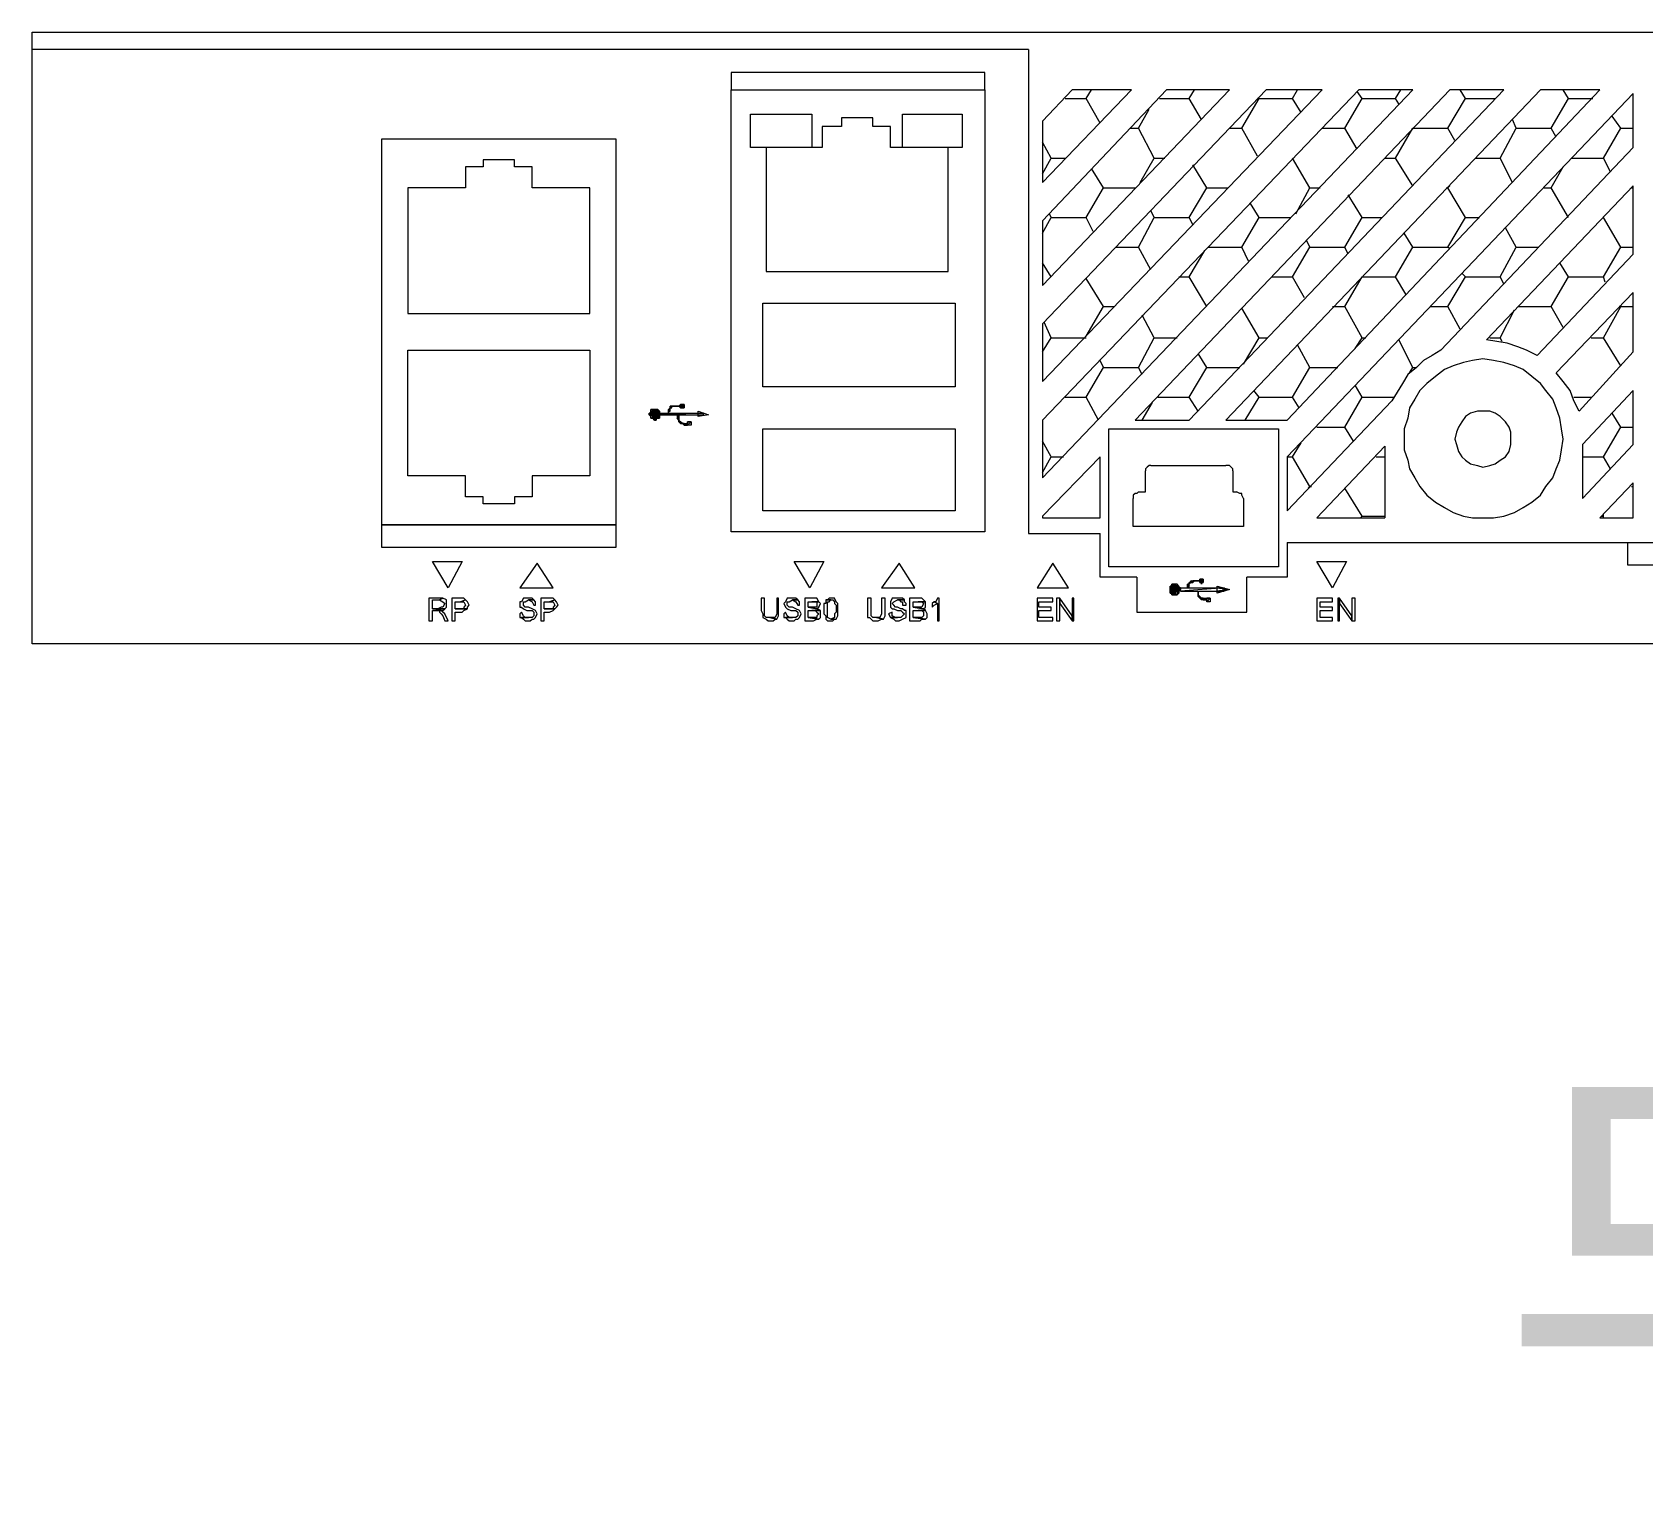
# Model space of a CAD drawing. Header units: millimetres. Extents: x 210250 to 420500, y 0 to 148500.
# Drawn here: x 256762 to 260176, y 83038 to 86140 of the extents above; entities that cross this region are included whole.
import ezdxf
from ezdxf.enums import TextEntityAlignment as Align

# ---------------------------------------------------------------- set-up
doc = ezdxf.new("R2010")
doc.units = ezdxf.units.MM
doc.header["$LTSCALE"] = 250
doc.header["$MEASUREMENT"] = 0
doc.layers.get('0').update_dxf_attribs({"lineweight": 25})
doc.layers.add('N-Equipment', color=7, linetype='Continuous')
doc.styles.add('sukwoo', font='malgun.ttf')

msp = doc.modelspace()

# ---------------------------------------------------------------- linework, layer by layer
at = {"lineweight": 9}
for points in [[(256762, 86139.8), (269966.8, 86139.8), (269966.8, 84843), (256762, 84843), (256762, 86139.8)], [(258244, 86017.5), (258781.2, 86017.5), (258781.2, 86054.6), (258244, 86054.6), (258244, 86017.5)], [(258244, 86017.5), (258781.2, 86017.5), (258781.2, 85080.2), (258244, 85080.2), (258244, 86017.5)], [(258284.8, 85965.7), (258414.4, 85965.7), (258414.4, 85895.3), (258284.8, 85895.3), (258284.8, 85965.7)], [(258607.1, 85965.7), (258733.1, 85965.7), (258733.1, 85895.3), (258607.1, 85895.3), (258607.1, 85965.7)], [(257503, 85913.8), (257999.5, 85913.8), (257999.5, 85095), (257503, 85095), (257503, 85913.8)], [(258310.7, 85565.5), (258718.3, 85565.5), (258718.3, 85387.7), (258310.7, 85387.7), (258310.7, 85565.5)], [(259837.2, 85109.8), (259859.4, 85109.8), (259881.6, 85113.5), (259903.9, 85120.9), (259922.4, 85132), (259940.9, 85143.2), (259959.4, 85158), (259970.6, 85176.5), (259985.4, 85195), (259992.8, 85213.5), (260000.2, 85232.1), (260003.9, 85254.3), (260007.6, 85276.5), (260003.9, 85298.8), (260000.2, 85321), (259992.8, 85343.2), (259985.4, 85361.7), (259970.6, 85380.3), (259959.4, 85395.1), (259940.9, 85409.9), (259922.4, 85424.7), (259903.9, 85432.1), (259881.6, 85439.6), (259859.4, 85443.3), (259837.2, 85447), (259814.9, 85443.3), (259796.4, 85439.6), (259774.2, 85432.1), (259755.7, 85424.7), (259737.1, 85409.9), (259718.6, 85395.1), (259703.8, 85380.3), (259692.7, 85361.7), (259681.6, 85343.2), (259677.9, 85321), (259670.4, 85298.8), (259670.4, 85276.5), (259670.4, 85254.3), (259677.9, 85232.1), (259681.6, 85213.5), (259692.7, 85195), (259703.8, 85176.5), (259718.6, 85158), (259737.1, 85143.2), (259755.7, 85132), (259774.2, 85120.9), (259796.4, 85113.5), (259814.9, 85109.8), (259837.2, 85109.8)], [(258081, 85317.3), (258084.7, 85317.3), (258084.7, 85321), (258088.4, 85321), (258092.1, 85321), (258092.1, 85324.7), (258092.1, 85328.4), (258092.1, 85332.1), (258092.1, 85335.8), (258088.4, 85339.5), (258084.7, 85339.5), (258081, 85339.5), (258077.3, 85339.5), (258073.6, 85339.5), (258073.6, 85335.8), (258073.6, 85332.1), (258069.9, 85332.1), (258069.9, 85328.4), (258073.6, 85324.7), (258073.6, 85321), (258077.3, 85321), (258081, 85317.3)], [(258069.9, 85332.1), (258069.9, 85328.4), (258069.9, 85328.4)], [(258073.6, 85332.1), (258069.9, 85332.1), (258069.9, 85328.4)], [(258073.6, 85332.1), (258073.6, 85324.7), (258069.9, 85328.4)], [(258077.3, 85339.5), (258073.6, 85339.5), (258073.6, 85321)], [(258077.3, 85339.5), (258077.3, 85321), (258073.6, 85321)], [(258073.6, 85339.5), (258073.6, 85335.8), (258073.6, 85321)], [(258073.6, 85339.5), (258073.6, 85321), (258073.6, 85321)], [(258073.6, 85335.8), (258073.6, 85335.8), (258073.6, 85324.7)], [(258073.6, 85335.8), (258073.6, 85321), (258073.6, 85324.7)], [(258073.6, 85335.8), (258073.6, 85332.1), (258073.6, 85324.7)], [(258073.6, 85335.8), (258073.6, 85324.7), (258073.6, 85324.7)], [(258081, 85339.5), (258077.3, 85339.5), (258077.3, 85321)], [(258081, 85339.5), (258081, 85317.3), (258077.3, 85321)], [(258077.3, 85339.5), (258077.3, 85339.5), (258077.3, 85321)], [(258077.3, 85339.5), (258077.3, 85321), (258077.3, 85321)], [(258084.7, 85339.5), (258081, 85339.5), (258081, 85317.3)], [(258084.7, 85339.5), (258084.7, 85317.3), (258081, 85317.3)], [(258081, 85339.5), (258081, 85339.5), (258081, 85317.3)], [(258081, 85339.5), (258081, 85317.3), (258081, 85317.3)], [(258088.4, 85339.5), (258084.7, 85339.5), (258084.7, 85321)], [(258088.4, 85339.5), (258088.4, 85321), (258084.7, 85321)], [(258084.7, 85339.5), (258084.7, 85339.5), (258084.7, 85317.3)], [(258084.7, 85339.5), (258084.7, 85321), (258084.7, 85317.3)], [(258092.1, 85335.8), (258088.4, 85339.5), (258088.4, 85321)], [(258088.4, 85339.5), (258088.4, 85339.5), (258088.4, 85321)], [(258088.4, 85339.5), (258088.4, 85321), (258088.4, 85321)], [(258092.1, 85335.8), (258092.1, 85321), (258088.4, 85321)], [(258092.1, 85332.1), (258092.1, 85335.8), (258092.1, 85324.7)], [(258092.1, 85335.8), (258092.1, 85335.8), (258092.1, 85321)], [(258092.1, 85335.8), (258092.1, 85324.7), (258092.1, 85321)], [(258092.1, 85328.4), (258092.1, 85332.1), (258092.1, 85328.4)], [(258092.1, 85332.1), (258092.1, 85332.1), (258092.1, 85324.7)], [(258092.1, 85332.1), (258092.1, 85328.4), (258092.1, 85324.7)], [(258092.1, 85332.1), (258092.1, 85324.7), (258092.1, 85324.7)], [(258184.7, 85328.4), (258184.7, 85332.1), (258092.1, 85328.4)], [(258184.7, 85332.1), (258092.1, 85328.4), (258092.1, 85332.1)], [(258114.3, 85343.2), (258114.3, 85343.2), (258110.6, 85339.5)], [(258114.3, 85343.2), (258110.6, 85339.5), (258114.3, 85339.5)], [(258110.6, 85339.5), (258114.3, 85339.5), (258110.6, 85339.5)], [(258114.3, 85339.5), (258110.6, 85339.5), (258114.3, 85339.5)], [(258110.6, 85339.5), (258114.3, 85339.5), (258110.6, 85335.8)], [(258114.3, 85339.5), (258110.6, 85335.8), (258114.3, 85335.8)], [(258110.6, 85335.8), (258110.6, 85335.8), (258110.6, 85332.1)], [(258110.6, 85335.8), (258110.6, 85332.1), (258110.6, 85332.1)], [(258110.6, 85335.8), (258114.3, 85335.8), (258110.6, 85335.8)], [(258114.3, 85335.8), (258110.6, 85335.8), (258110.6, 85335.8)], [(258118, 85346.9), (258118, 85346.9), (258114.3, 85346.9)], [(258118, 85346.9), (258114.3, 85346.9), (258118, 85343.2)], [(258114.3, 85346.9), (258118, 85343.2), (258114.3, 85343.2)], [(258118, 85343.2), (258114.3, 85343.2), (258114.3, 85343.2)], [(258121.7, 85346.9), (258121.7, 85346.9), (258118, 85346.9)], [(258121.7, 85346.9), (258118, 85346.9), (258121.7, 85346.9)], [(258118, 85346.9), (258121.7, 85346.9), (258118, 85346.9)], [(258121.7, 85346.9), (258118, 85346.9), (258118, 85346.9)], [(258125.4, 85346.9), (258125.4, 85346.9), (258121.7, 85346.9)], [(258125.4, 85346.9), (258121.7, 85346.9), (258121.7, 85346.9)], [(258132.9, 85346.9), (258132.9, 85346.9), (258125.4, 85346.9)], [(258132.9, 85346.9), (258125.4, 85346.9), (258125.4, 85346.9)], [(258129.1, 85321), (258132.9, 85321), (258129.1, 85328.4)], [(258132.9, 85321), (258129.1, 85328.4), (258132.9, 85328.4)], [(258136.6, 85350.6), (258132.9, 85346.9), (258132.9, 85346.9)], [(258136.6, 85350.6), (258136.6, 85343.2), (258132.9, 85346.9)], [(258140.3, 85343.2), (258144, 85343.2), (258144, 85346.9), (258144, 85350.6), (258140.3, 85350.6), (258136.6, 85350.6), (258132.9, 85346.9), (258136.6, 85343.2), (258140.3, 85343.2)], [(258140.3, 85350.6), (258136.6, 85350.6), (258136.6, 85343.2)], [(258140.3, 85350.6), (258140.3, 85343.2), (258136.6, 85343.2)], [(258136.6, 85350.6), (258136.6, 85350.6), (258136.6, 85343.2)], [(258136.6, 85350.6), (258136.6, 85343.2), (258136.6, 85343.2)], [(258136.6, 85350.6), (258136.6, 85350.6), (258136.6, 85343.2)], [(258136.6, 85350.6), (258136.6, 85343.2), (258136.6, 85343.2)], [(258136.6, 85350.6), (258136.6, 85350.6), (258136.6, 85343.2)], [(258136.6, 85350.6), (258136.6, 85343.2), (258136.6, 85343.2)], [(258144, 85350.6), (258140.3, 85350.6), (258140.3, 85343.2)], [(258144, 85350.6), (258144, 85343.2), (258140.3, 85343.2)], [(258140.3, 85350.6), (258140.3, 85350.6), (258140.3, 85343.2)], [(258140.3, 85350.6), (258140.3, 85343.2), (258140.3, 85343.2)], [(258140.3, 85350.6), (258140.3, 85350.6), (258140.3, 85343.2)], [(258140.3, 85350.6), (258140.3, 85343.2), (258140.3, 85343.2)], [(258144, 85346.9), (258144, 85350.6), (258144, 85343.2)], [(258144, 85350.6), (258144, 85350.6), (258144, 85343.2)], [(258144, 85350.6), (258144, 85343.2), (258144, 85343.2)], [(258144, 85346.9), (258144, 85346.9), (258144, 85343.2)], [(258173.6, 85335.8), (258195.8, 85328.4), (258173.6, 85324.7)], [(258195.8, 85328.4), (258173.6, 85324.7), (258173.6, 85335.8)], [(259837.2, 85217.3), (259852, 85221), (259863.1, 85224.7), (259874.2, 85232.1), (259885.3, 85239.5), (259892.8, 85250.6), (259896.5, 85265.4), (259896.5, 85276.5), (259896.5, 85291.4), (259892.8, 85302.5), (259885.3, 85313.6), (259874.2, 85324.7), (259863.1, 85332.1), (259852, 85335.8), (259837.2, 85335.8), (259826.1, 85335.8), (259811.2, 85332.1), (259800.1, 85324.7), (259792.7, 85313.6), (259785.3, 85302.5), (259781.6, 85291.4), (259777.9, 85276.5), (259781.6, 85265.4), (259785.3, 85250.6), (259792.7, 85239.5), (259800.1, 85232.1), (259811.2, 85224.7), (259826.1, 85221), (259837.2, 85217.3)], [(258129.1, 85321), (258132.9, 85321), (258132.9, 85317.3)], [(258132.9, 85321), (258132.9, 85317.3), (258132.9, 85321)], [(258132.9, 85317.3), (258132.9, 85321), (258132.9, 85317.3)], [(258132.9, 85321), (258132.9, 85317.3), (258132.9, 85317.3)], [(258132.9, 85317.3), (258132.9, 85317.3), (258132.9, 85313.6)], [(258132.9, 85317.3), (258132.9, 85313.6), (258132.9, 85317.3)], [(258132.9, 85313.6), (258132.9, 85317.3), (258132.9, 85313.6)], [(258132.9, 85317.3), (258132.9, 85313.6), (258136.6, 85313.6)], [(258132.9, 85313.6), (258136.6, 85313.6), (258136.6, 85309.9)], [(258136.6, 85313.6), (258136.6, 85309.9), (258136.6, 85313.6)], [(258136.6, 85309.9), (258136.6, 85313.6), (258136.6, 85309.9)], [(258136.6, 85313.6), (258136.6, 85309.9), (258136.6, 85313.6)], [(258136.6, 85309.9), (258136.6, 85313.6), (258136.6, 85309.9)], [(258136.6, 85313.6), (258136.6, 85309.9), (258140.3, 85309.9)], [(258136.6, 85309.9), (258140.3, 85309.9), (258140.3, 85309.9)], [(258140.3, 85309.9), (258140.3, 85309.9), (258144, 85306.2)], [(258140.3, 85309.9), (258144, 85306.2), (258144, 85309.9)], [(258151.4, 85306.2), (258151.4, 85309.9), (258144, 85306.2)], [(258151.4, 85309.9), (258144, 85306.2), (258144, 85309.9)], [(258144, 85306.2), (258144, 85309.9), (258144, 85306.2)], [(258144, 85309.9), (258144, 85306.2), (258144, 85309.9)], [(258158.8, 85313.6), (258151.4, 85313.6), (258151.4, 85306.2)], [(258158.8, 85313.6), (258158.8, 85306.2), (258151.4, 85306.2)], [(258151.4, 85313.6), (258158.8, 85313.6), (258158.8, 85306.2), (258151.4, 85306.2), (258151.4, 85313.6)], [(258310.7, 85298.8), (258718.3, 85298.8), (258718.3, 85124.6), (258310.7, 85124.6), (258310.7, 85298.8)], [(259044.3, 85298.8), (259403.7, 85298.8), (259403.7, 85006.1), (259044.3, 85006.1), (259044.3, 85298.8)], [(257503, 85095), (257999.5, 85095), (257999.5, 85046.8), (257503, 85046.8), (257503, 85095)], [(260144.7, 85057.9), (262000.9, 85057.9), (262000.9, 85009.8), (260144.7, 85009.8), (260144.7, 85057.9)], [(259240.7, 84980.1), (259237, 84980.1), (259237, 84972.7)], [(259240.7, 84980.1), (259240.7, 84972.7), (259237, 84972.7)], [(259237, 84980.1), (259237, 84980.1), (259237, 84972.7)], [(259237, 84980.1), (259237, 84972.7), (259237, 84972.7)], [(259237, 84980.1), (259237, 84976.4), (259237, 84972.7)], [(259237, 84980.1), (259237, 84972.7), (259237, 84972.7)], [(259240.7, 84969), (259240.7, 84972.7), (259244.4, 84972.7), (259244.4, 84976.4), (259244.4, 84980.1), (259240.7, 84980.1), (259237, 84980.1), (259237, 84976.4), (259237, 84972.7), (259240.7, 84972.7), (259240.7, 84969)], [(259244.4, 84980.1), (259240.7, 84980.1), (259240.7, 84972.7)], [(259244.4, 84980.1), (259244.4, 84972.7), (259240.7, 84972.7)], [(259240.7, 84980.1), (259240.7, 84980.1), (259240.7, 84969)], [(259240.7, 84980.1), (259240.7, 84972.7), (259240.7, 84969)], [(259240.7, 84980.1), (259240.7, 84980.1), (259240.7, 84972.7)], [(259240.7, 84980.1), (259240.7, 84969), (259240.7, 84972.7)], [(259244.4, 84976.4), (259244.4, 84980.1), (259244.4, 84972.7)], [(259244.4, 84980.1), (259244.4, 84980.1), (259244.4, 84972.7)], [(259244.4, 84980.1), (259244.4, 84972.7), (259244.4, 84972.7)], [(259185.1, 84946.8), (259188.8, 84946.8), (259192.5, 84950.5), (259192.5, 84954.2), (259196.2, 84957.9), (259196.2, 84961.6), (259192.5, 84961.6), (259192.5, 84965.3), (259188.8, 84969), (259185.1, 84969), (259181.4, 84969), (259177.7, 84969), (259177.7, 84965.3), (259174, 84965.3), (259174, 84961.6), (259174, 84957.9), (259174, 84954.2), (259174, 84950.5), (259177.7, 84950.5), (259177.7, 84946.8), (259181.4, 84946.8), (259185.1, 84946.8)], [(259177.7, 84965.3), (259174, 84965.3), (259174, 84950.5)], [(259177.7, 84965.3), (259177.7, 84950.5), (259174, 84950.5)], [(259174, 84965.3), (259174, 84965.3), (259174, 84954.2)], [(259174, 84965.3), (259174, 84950.5), (259174, 84954.2)], [(259174, 84965.3), (259174, 84961.6), (259174, 84954.2)], [(259174, 84965.3), (259174, 84954.2), (259174, 84954.2)], [(259174, 84961.6), (259174, 84957.9), (259174, 84957.9)], [(259174, 84961.6), (259174, 84961.6), (259174, 84957.9)], [(259174, 84961.6), (259174, 84954.2), (259174, 84957.9)], [(259181.4, 84969), (259177.7, 84969), (259177.7, 84946.8)], [(259181.4, 84969), (259181.4, 84946.8), (259177.7, 84946.8)], [(259177.7, 84969), (259177.7, 84965.3), (259177.7, 84950.5)], [(259177.7, 84969), (259177.7, 84946.8), (259177.7, 84950.5)], [(259185.1, 84969), (259181.4, 84969), (259181.4, 84946.8)], [(259185.1, 84969), (259185.1, 84946.8), (259181.4, 84946.8)], [(259181.4, 84969), (259181.4, 84969), (259181.4, 84946.8)], [(259181.4, 84969), (259181.4, 84946.8), (259181.4, 84946.8)], [(259188.8, 84969), (259185.1, 84969), (259185.1, 84946.8)], [(259188.8, 84969), (259188.8, 84946.8), (259185.1, 84946.8)], [(259185.1, 84969), (259185.1, 84969), (259185.1, 84946.8)], [(259185.1, 84969), (259185.1, 84946.8), (259185.1, 84946.8)], [(259192.5, 84965.3), (259188.8, 84969), (259188.8, 84946.8)], [(259188.8, 84969), (259188.8, 84969), (259188.8, 84946.8)], [(259188.8, 84969), (259188.8, 84946.8), (259188.8, 84946.8)], [(259192.5, 84965.3), (259192.5, 84950.5), (259188.8, 84946.8)], [(259192.5, 84961.6), (259192.5, 84965.3), (259192.5, 84954.2)], [(259192.5, 84965.3), (259192.5, 84965.3), (259192.5, 84950.5)], [(259192.5, 84965.3), (259192.5, 84954.2), (259192.5, 84950.5)], [(259192.5, 84965.3), (259192.5, 84965.3), (259192.5, 84950.5)], [(259192.5, 84965.3), (259192.5, 84950.5), (259192.5, 84950.5)], [(259196.2, 84961.6), (259192.5, 84961.6), (259192.5, 84954.2)], [(259196.2, 84961.6), (259196.2, 84957.9), (259192.5, 84954.2)], [(259192.5, 84961.6), (259192.5, 84954.2), (259192.5, 84954.2)], [(259196.2, 84957.9), (259196.2, 84961.6), (259196.2, 84957.9)], [(259288.8, 84954.2), (259288.8, 84961.6), (259196.2, 84954.2)], [(259288.8, 84961.6), (259196.2, 84954.2), (259196.2, 84961.6)], [(259214.7, 84969), (259214.7, 84969), (259211, 84969)], [(259214.7, 84969), (259211, 84969), (259214.7, 84965.3)], [(259211, 84969), (259214.7, 84965.3), (259211, 84965.3)], [(259214.7, 84965.3), (259211, 84965.3), (259214.7, 84965.3)], [(259211, 84965.3), (259214.7, 84965.3), (259211, 84961.6)], [(259214.7, 84965.3), (259211, 84961.6), (259214.7, 84961.6)], [(259214.7, 84961.6), (259211, 84961.6), (259214.7, 84961.6)], [(259211, 84961.6), (259214.7, 84961.6), (259211, 84961.6)], [(259218.4, 84972.7), (259218.4, 84972.7), (259214.7, 84972.7)], [(259218.4, 84972.7), (259214.7, 84972.7), (259218.4, 84972.7)], [(259214.7, 84972.7), (259218.4, 84972.7), (259214.7, 84972.7)], [(259218.4, 84972.7), (259214.7, 84972.7), (259214.7, 84969)], [(259214.7, 84972.7), (259214.7, 84969), (259214.7, 84969)], [(259222.1, 84976.4), (259222.1, 84972.7), (259218.4, 84976.4)], [(259222.1, 84972.7), (259218.4, 84976.4), (259218.4, 84972.7)], [(259218.4, 84976.4), (259218.4, 84972.7), (259218.4, 84972.7)], [(259225.8, 84976.4), (259225.8, 84976.4), (259222.1, 84976.4)], [(259225.8, 84976.4), (259222.1, 84976.4), (259222.1, 84972.7)], [(259222.1, 84976.4), (259222.1, 84972.7), (259222.1, 84976.4)], [(259222.1, 84972.7), (259222.1, 84976.4), (259222.1, 84972.7)], [(259237, 84976.4), (259237, 84976.4), (259225.8, 84976.4)], [(259237, 84976.4), (259225.8, 84976.4), (259225.8, 84976.4)], [(259233.3, 84950.5), (259233.3, 84950.5), (259233.3, 84954.2)], [(259233.3, 84950.5), (259233.3, 84954.2), (259233.3, 84954.2)], [(259233.3, 84950.5), (259233.3, 84950.5), (259233.3, 84946.8)], [(259233.3, 84950.5), (259233.3, 84946.8), (259233.3, 84946.8)], [(259233.3, 84946.8), (259233.3, 84946.8), (259233.3, 84943.1)], [(259233.3, 84946.8), (259233.3, 84943.1), (259237, 84943.1)], [(259237, 84976.4), (259237, 84972.7), (259237, 84976.4)], [(259237, 84976.4), (259237, 84976.4), (259237, 84972.7)], [(259237, 84976.4), (259237, 84972.7), (259237, 84972.7)], [(259244.4, 84976.4), (259244.4, 84976.4), (259244.4, 84972.7)], [(259244.4, 84976.4), (259244.4, 84976.4), (259244.4, 84972.7)], [(259244.4, 84976.4), (259244.4, 84972.7), (259244.4, 84972.7)], [(259244.4, 84976.4), (259244.4, 84972.7), (259244.4, 84972.7)], [(259274, 84965.3), (259299.9, 84957.9), (259274, 84950.5)], [(259299.9, 84957.9), (259274, 84954.2), (259274, 84961.6)], [(257625.3, 84939.4), (257603, 84939.4), (257603, 84891.2), (257610.4, 84891.2), (257610.4, 84913.4), (257617.8, 84913.4), (257629, 84913.4), (257632.7, 84913.4), (257636.4, 84917.1), (257610.4, 84917.1), (257610.4, 84935.7), (257625.3, 84935.7), (257632.7, 84939.4), (257632.7, 84939.4)], [(257632.7, 84939.4), (257625.3, 84935.7), (257625.3, 84935.7), (257632.7, 84932), (257636.4, 84928.3), (257632.7, 84920.8), (257629, 84920.8), (257629, 84920.8), (257621.6, 84917.1), (257610.4, 84917.1), (257636.4, 84917.1), (257640.1, 84920.8), (257640.1, 84928.3), (257640.1, 84928.3), (257640.1, 84932), (257640.1, 84935.7)], [(257629, 84913.4), (257617.8, 84913.4), (257621.6, 84913.4), (257625.3, 84913.4), (257625.3, 84909.7), (257629, 84906), (257632.7, 84902.3), (257636.4, 84891.2), (257643.8, 84891.2), (257636.4, 84906), (257636.4, 84906), (257632.7, 84909.7)], [(257669.7, 84939.4), (257651.2, 84939.4), (257651.2, 84891.2), (257658.6, 84891.2), (257658.6, 84909.7), (257669.7, 84909.7), (257673.4, 84909.7), (257677.1, 84913.4), (257684.5, 84917.1), (257658.6, 84917.1), (257658.6, 84932), (257669.7, 84932), (257680.8, 84935.7), (257677.1, 84939.4), (257673.4, 84939.4)], [(257680.8, 84935.7), (257669.7, 84932), (257673.4, 84932), (257677.1, 84932), (257680.8, 84924.6), (257680.8, 84924.6), (257677.1, 84920.8), (257677.1, 84917.1), (257669.7, 84917.1), (257658.6, 84917.1), (257684.5, 84917.1), (257684.5, 84920.8), (257688.2, 84924.6), (257688.2, 84924.6), (257684.5, 84932)], [(257810.5, 84939.4), (257810.5, 84939.4), (257803.1, 84939.4), (257803.1, 84939.4), (257799.4, 84932), (257795.7, 84932), (257795.7, 84928.3), (257795.7, 84920.8), (257799.4, 84920.8), (257803.1, 84917.1), (257803.1, 84917.1), (257810.5, 84913.4), (257814.2, 84913.4), (257821.6, 84913.4), (257825.3, 84909.7), (257825.3, 84906), (257825.3, 84902.3), (257821.6, 84898.6), (257814.2, 84898.6), (257799.4, 84898.6), (257803.1, 84894.9), (257806.8, 84891.2), (257814.2, 84891.2), (257817.9, 84891.2), (257821.6, 84894.9), (257825.3, 84894.9), (257829, 84898.6), (257829, 84898.6), (257832.7, 84906), (257832.7, 84906), (257829, 84913.4), (257829, 84913.4), (257821.6, 84917.1), (257821.6, 84917.1), (257814.2, 84920.8), (257806.8, 84920.8), (257803.1, 84924.6), (257803.1, 84928.3), (257803.1, 84932), (257806.8, 84932), (257814.2, 84935.7), (257825.3, 84935.7), (257821.6, 84939.4), (257817.9, 84939.4)], [(257825.3, 84935.7), (257814.2, 84935.7), (257814.2, 84935.7), (257821.6, 84932), (257821.6, 84932), (257825.3, 84924.6), (257829, 84924.6), (257829, 84928.3), (257829, 84932)], [(257858.7, 84939.4), (257840.2, 84939.4), (257840.2, 84891.2), (257847.6, 84891.2), (257847.6, 84909.7), (257858.7, 84909.7), (257858.7, 84909.7), (257866.1, 84913.4), (257869.8, 84917.1), (257847.6, 84917.1), (257847.6, 84932), (257858.7, 84932), (257869.8, 84935.7), (257866.1, 84939.4), (257862.4, 84939.4)], [(257869.8, 84935.7), (257858.7, 84932), (257862.4, 84932), (257866.1, 84932), (257869.8, 84924.6), (257869.8, 84924.6), (257866.1, 84920.8), (257866.1, 84917.1), (257858.7, 84917.1), (257847.6, 84917.1), (257869.8, 84917.1), (257873.5, 84920.8), (257877.2, 84924.6), (257877.2, 84924.6), (257873.5, 84932)], [(258314.4, 84939.4), (258307, 84939.4), (258307, 84913.4), (258310.7, 84906), (258310.7, 84898.6), (258310.7, 84898.6), (258318.1, 84894.9), (258321.8, 84891.2), (258325.5, 84891.2), (258332.9, 84891.2), (258336.6, 84894.9), (258340.3, 84894.9), (258325.5, 84898.6), (258325.5, 84898.6), (258318.1, 84898.6), (258314.4, 84902.3), (258314.4, 84906), (258314.4, 84913.4)], [(258344, 84939.4), (258340.3, 84939.4), (258340.3, 84913.4), (258340.3, 84906), (258336.6, 84898.6), (258332.9, 84898.6), (258325.5, 84898.6), (258340.3, 84894.9), (258344, 84902.3), (258344, 84906), (258344, 84913.4)], [(258373.7, 84939.4), (258370, 84939.4), (258362.6, 84939.4), (258362.6, 84939.4), (258358.9, 84932), (258358.9, 84932), (258355.2, 84928.3), (258358.9, 84920.8), (258358.9, 84920.8), (258362.6, 84917.1), (258362.6, 84917.1), (258370, 84913.4), (258373.7, 84913.4), (258381.1, 84913.4), (258384.8, 84909.7), (258384.8, 84906), (258384.8, 84902.3), (258381.1, 84898.6), (258373.7, 84898.6), (258358.9, 84898.6), (258362.6, 84894.9), (258366.3, 84891.2), (258373.7, 84891.2), (258377.4, 84891.2), (258381.1, 84894.9), (258384.8, 84894.9), (258388.5, 84898.6), (258388.5, 84898.6), (258392.2, 84906), (258392.2, 84906), (258388.5, 84913.4), (258388.5, 84913.4), (258381.1, 84917.1), (258381.1, 84917.1), (258373.7, 84920.8), (258366.3, 84920.8), (258362.6, 84924.6), (258362.6, 84928.3), (258362.6, 84932), (258366.3, 84932), (258373.7, 84935.7), (258384.8, 84935.7), (258381.1, 84939.4), (258377.4, 84939.4)], [(258384.8, 84935.7), (258373.7, 84935.7), (258373.7, 84935.7), (258381.1, 84932), (258381.1, 84932), (258384.8, 84924.6), (258388.5, 84924.6), (258388.5, 84928.3), (258388.5, 84932)], [(258418.1, 84939.4), (258399.6, 84939.4), (258399.6, 84891.2), (258418.1, 84891.2), (258418.1, 84891.2), (258425.6, 84894.9), (258429.3, 84894.9), (258407, 84898.6), (258407, 84913.4), (258414.4, 84913.4), (258433, 84913.4), (258425.6, 84917.1), (258425.6, 84917.1), (258407, 84920.8), (258407, 84932), (258414.4, 84932), (258429.3, 84932), (258425.6, 84939.4), (258421.8, 84939.4)], [(258429.3, 84932), (258414.4, 84932), (258414.4, 84932), (258421.8, 84932), (258425.6, 84932), (258425.6, 84928.3), (258425.6, 84920.8), (258421.8, 84920.8), (258414.4, 84920.8), (258407, 84920.8), (258425.6, 84917.1), (258429.3, 84920.8), (258433, 84928.3), (258433, 84928.3), (258429.3, 84932)], [(258433, 84913.4), (258414.4, 84913.4), (258418.1, 84913.4), (258421.8, 84913.4), (258425.6, 84909.7), (258429.3, 84906), (258425.6, 84902.3), (258425.6, 84898.6), (258421.8, 84898.6), (258418.1, 84898.6), (258407, 84898.6), (258429.3, 84894.9), (258433, 84898.6), (258433, 84906), (258433, 84906), (258433, 84913.4)], [(258444.1, 84935.7), (258444.1, 84928.3), (258440.4, 84928.3), (258440.4, 84920.8), (258440.4, 84917.1), (258440.4, 84913.4), (258440.4, 84906), (258444.1, 84902.3), (258444.1, 84894.9), (258447.8, 84891.2), (258455.2, 84891.2), (258458.9, 84891.2), (258462.6, 84894.9), (258455.2, 84894.9), (258455.2, 84894.9), (258447.8, 84898.6), (258447.8, 84902.3), (258447.8, 84906), (258447.8, 84917.1), (258447.8, 84920.8), (258447.8, 84928.3), (258447.8, 84932), (258451.5, 84932), (258455.2, 84935.7)], [(258455.2, 84939.4), (258451.5, 84939.4), (258447.8, 84935.7), (258444.1, 84935.7), (258455.2, 84935.7), (258458.9, 84935.7), (258462.6, 84932), (258462.6, 84928.3), (258466.3, 84924.6), (258466.3, 84917.1), (258466.3, 84909.7), (258462.6, 84906), (258462.6, 84898.6), (258462.6, 84898.6), (258455.2, 84894.9), (258462.6, 84894.9), (258466.3, 84894.9), (258470, 84902.3), (258470, 84902.3), (258470, 84909.7), (258470, 84917.1), (258470, 84920.8), (258470, 84928.3), (258470, 84928.3), (258466.3, 84932), (258466.3, 84932), (258462.6, 84939.4), (258462.6, 84939.4)], [(258540.4, 84939.4), (258533, 84939.4), (258533, 84913.4), (258533, 84906), (258533, 84898.6), (258536.7, 84898.6), (258540.4, 84894.9), (258544.1, 84891.2), (258551.5, 84891.2), (258555.2, 84891.2), (258562.6, 84894.9), (258566.3, 84894.9), (258551.5, 84898.6), (258551.5, 84898.6), (258544.1, 84898.6), (258540.4, 84902.3), (258540.4, 84906), (258540.4, 84913.4)], [(258570, 84939.4), (258562.6, 84939.4), (258562.6, 84913.4), (258562.6, 84906), (258558.9, 84898.6), (258558.9, 84898.6), (258551.5, 84898.6), (258566.3, 84894.9), (258570, 84902.3), (258570, 84906), (258570, 84913.4)], [(258596, 84939.4), (258592.3, 84939.4), (258588.6, 84939.4), (258584.9, 84939.4), (258581.2, 84932), (258581.2, 84932), (258581.2, 84928.3), (258581.2, 84920.8), (258581.2, 84920.8), (258584.9, 84917.1), (258588.6, 84917.1), (258596, 84913.4), (258599.7, 84913.4), (258603.4, 84913.4), (258607.1, 84909.7), (258610.8, 84906), (258607.1, 84902.3), (258603.4, 84898.6), (258596, 84898.6), (258581.2, 84898.6), (258588.6, 84894.9), (258592.3, 84891.2), (258599.7, 84891.2), (258599.7, 84891.2), (258607.1, 84894.9), (258607.1, 84894.9), (258614.5, 84898.6), (258614.5, 84898.6), (258614.5, 84906), (258614.5, 84906), (258614.5, 84913.4), (258610.8, 84913.4), (258607.1, 84917.1), (258603.4, 84917.1), (258596, 84920.8), (258592.3, 84920.8), (258588.6, 84924.6), (258584.9, 84928.3), (258588.6, 84932), (258588.6, 84932), (258596, 84935.7), (258610.8, 84935.7), (258607.1, 84939.4), (258603.4, 84939.4)], [(258610.8, 84935.7), (258596, 84935.7), (258599.7, 84935.7), (258603.4, 84932), (258607.1, 84932), (258607.1, 84924.6), (258614.5, 84924.6), (258614.5, 84928.3), (258610.8, 84932)], [(258640.4, 84939.4), (258621.9, 84939.4), (258621.9, 84891.2), (258640.4, 84891.2), (258644.1, 84891.2), (258647.9, 84894.9), (258655.3, 84894.9), (258629.3, 84898.6), (258629.3, 84913.4), (258640.4, 84913.4), (258655.3, 84913.4), (258651.6, 84917.1), (258651.6, 84917.1), (258629.3, 84920.8), (258629.3, 84932), (258640.4, 84932), (258655.3, 84932), (258647.9, 84939.4), (258647.9, 84939.4)], [(258655.3, 84932), (258640.4, 84932), (258640.4, 84932), (258647.9, 84932), (258647.9, 84932), (258651.6, 84928.3), (258647.9, 84920.8), (258644.1, 84920.8), (258640.4, 84920.8), (258629.3, 84920.8), (258651.6, 84917.1), (258655.3, 84920.8), (258655.3, 84928.3), (258655.3, 84928.3), (258655.3, 84932)], [(258655.3, 84913.4), (258640.4, 84913.4), (258640.4, 84913.4), (258647.9, 84913.4), (258651.6, 84909.7), (258651.6, 84906), (258651.6, 84902.3), (258647.9, 84898.6), (258644.1, 84898.6), (258640.4, 84898.6), (258629.3, 84898.6), (258655.3, 84894.9), (258659, 84898.6), (258659, 84906), (258659, 84906), (258655.3, 84913.4)], [(258673.8, 84932), (258670.1, 84928.3), (258670.1, 84920.8), (258670.1, 84920.8), (258673.8, 84924.6), (258673.8, 84924.6), (258681.2, 84928.3)], [(258684.9, 84939.4), (258681.2, 84939.4), (258681.2, 84939.4), (258677.5, 84932), (258673.8, 84932), (258681.2, 84928.3), (258681.2, 84891.2), (258684.9, 84891.2)], [(258925.7, 84939.4), (258892.4, 84939.4), (258892.4, 84891.2), (258925.7, 84891.2), (258925.7, 84898.6), (258896.1, 84898.6), (258896.1, 84913.4), (258922, 84913.4), (258922, 84920.8), (258896.1, 84920.8), (258896.1, 84932), (258925.7, 84932)], [(258940.6, 84939.4), (258933.1, 84939.4), (258933.1, 84891.2), (258940.6, 84891.2), (258940.6, 84928.3)], [(258940.6, 84939.4), (258940.6, 84928.3), (258966.5, 84891.2), (258966.5, 84902.3)], [(258970.2, 84939.4), (258966.5, 84939.4), (258966.5, 84902.3), (258966.5, 84891.2), (258970.2, 84891.2)], [(259233.3, 84943.1), (259237, 84943.1), (259233.3, 84943.1)], [(259237, 84943.1), (259233.3, 84943.1), (259237, 84943.1)], [(259233.3, 84943.1), (259237, 84943.1), (259237, 84939.4)], [(259237, 84943.1), (259237, 84939.4), (259237, 84943.1)], [(259237, 84939.4), (259237, 84943.1), (259237, 84939.4)], [(259237, 84943.1), (259237, 84939.4), (259240.7, 84939.4)], [(259237, 84939.4), (259240.7, 84939.4), (259240.7, 84935.7)], [(259240.7, 84939.4), (259240.7, 84935.7), (259240.7, 84939.4)], [(259240.7, 84935.7), (259240.7, 84939.4), (259240.7, 84935.7)], [(259240.7, 84939.4), (259240.7, 84935.7), (259240.7, 84939.4)], [(259240.7, 84935.7), (259240.7, 84939.4), (259244.4, 84935.7)], [(259240.7, 84939.4), (259244.4, 84935.7), (259244.4, 84939.4)], [(259251.8, 84935.7), (259251.8, 84939.4), (259244.4, 84935.7)], [(259251.8, 84939.4), (259244.4, 84935.7), (259244.4, 84939.4)], [(259244.4, 84935.7), (259244.4, 84939.4), (259244.4, 84935.7)], [(259244.4, 84939.4), (259244.4, 84935.7), (259244.4, 84939.4)], [(259259.2, 84939.4), (259251.8, 84939.4), (259251.8, 84932)], [(259259.2, 84939.4), (259259.2, 84932), (259251.8, 84932)], [(259251.8, 84939.4), (259259.2, 84939.4), (259259.2, 84932), (259251.8, 84932), (259251.8, 84939.4)], [(259518.5, 84939.4), (259485.2, 84939.4), (259485.2, 84891.2), (259518.5, 84891.2), (259518.5, 84898.6), (259492.6, 84898.6), (259492.6, 84913.4), (259518.5, 84913.4), (259518.5, 84920.8), (259492.6, 84920.8), (259492.6, 84932), (259518.5, 84932)], [(259533.4, 84939.4), (259529.7, 84939.4), (259529.7, 84891.2), (259533.4, 84891.2), (259533.4, 84928.3)], [(259533.4, 84939.4), (259533.4, 84928.3), (259559.3, 84891.2), (259559.3, 84902.3)], [(259566.7, 84939.4), (259559.3, 84939.4), (259559.3, 84902.3), (259559.3, 84891.2), (259566.7, 84891.2)], [(257799.4, 84909.7), (257795.7, 84906), (257795.7, 84906), (257795.7, 84898.6), (257799.4, 84898.6), (257814.2, 84898.6), (257814.2, 84898.6), (257806.8, 84898.6), (257803.1, 84902.3)], [(258358.9, 84909.7), (258355.2, 84906), (258355.2, 84906), (258355.2, 84898.6), (258358.9, 84898.6), (258373.7, 84898.6), (258373.7, 84898.6), (258366.3, 84898.6), (258362.6, 84902.3)], [(258584.9, 84909.7), (258577.5, 84906), (258577.5, 84906), (258581.2, 84898.6), (258581.2, 84898.6), (258596, 84898.6), (258596, 84898.6), (258592.3, 84898.6), (258584.9, 84902.3)]]:
    msp.add_lwpolyline(points, close=True, dxfattribs=at)
for points in [[(258873.9, 86102.8), (256762, 86102.8)], [(258873.9, 86102.8), (258873.9, 85076.5)], [(259092.5, 86017.5), (258903.5, 85821.2)], [(259166.6, 86017.5), (258903.5, 85739.7)], [(258966.5, 86017.5), (258903.5, 85950.9)], [(259299.9, 86017.5), (258903.5, 85602.6)], [(259377.8, 86017.5), (258903.5, 85521.1)], [(259496.3, 86017.5), (258903.5, 85398.8)], [(259574.1, 86017.5), (258903.5, 85317.3)], [(259689, 86017.5), (258903.5, 85195)], [(259092.5, 86017.5), (258966.5, 86017.5)], [(258996.1, 85999), (259007.2, 86017.5)], [(259766.8, 86017.5), (259099.9, 85317.3)], [(259299.9, 86017.5), (259166.6, 86017.5)], [(259214.7, 85999), (259225.8, 86017.5)], [(259881.6, 86017.5), (259214.7, 85317.3)], [(259959.4, 86017.5), (259292.5, 85317.3)], [(259496.3, 86017.5), (259377.8, 86017.5)], [(260085.4, 86017.5), (259422.2, 85317.3)], [(260155.8, 86010.1), (259422.2, 85239.5)], [(259433.3, 85999), (259444.4, 86017.5)], [(259581.5, 85999), (259570.4, 86013.8)], [(259689, 86017.5), (259574.1, 86017.5)], [(259651.9, 85999), (259663, 86017.5)], [(259881.6, 86017.5), (259766.8, 86017.5)], [(259800.1, 85999), (259789, 86017.5)], [(260085.4, 86017.5), (259959.4, 86017.5)], [(260018.7, 85999), (260007.6, 86017.5)], [(260155.8, 85895.3), (260155.8, 86010.1)], [(258951.7, 85999), (258996.1, 85999)], [(259025.8, 85947.1), (258996.1, 85999)], [(259107.3, 85936), (259129.5, 85976.8)], [(259151.7, 85999), (259214.7, 85999)], [(259240.7, 85954.6), (259214.7, 85999)], [(259325.9, 85936), (259362.9, 85999)], [(259362.9, 85999), (259359.2, 85999)], [(259362.9, 85999), (259433.3, 85999)], [(259451.9, 85969.4), (259433.3, 85999)], [(259544.5, 85936), (259581.5, 85999)], [(259581.5, 85999), (259651.9, 85999)], [(259659.3, 85987.9), (259651.9, 85999)], [(259763.1, 85936), (259800.1, 85999)], [(259800.1, 85999), (259863.1, 85999)], [(259981.7, 85936), (260018.7, 85999)], [(260018.7, 85999), (260070.6, 85999)], [(258477.4, 85939.7), (258436.7, 85939.7), (258436.7, 85895.3)], [(258544.1, 85939.7), (258544.1, 85958.3), (258477.4, 85958.3), (258477.4, 85939.7)], [(258581.2, 85895.3), (258581.2, 85939.7), (258544.1, 85939.7)], [(258903.5, 85950.9), (258903.5, 85821.2)], [(259088.8, 85936), (259107.3, 85936)], [(259140.6, 85873), (259107.3, 85936)], [(259299.9, 85936), (259325.9, 85936)], [(259359.2, 85876.8), (259325.9, 85936)], [(259496.3, 85936), (259544.5, 85936)], [(259570.4, 85891.6), (259544.5, 85936)], [(259651.9, 85873), (259689, 85936)], [(259689, 85936), (259763.1, 85936)], [(259777.9, 85910.1), (259763.1, 85936)], [(259874.2, 85873), (259907.6, 85936)], [(259907.6, 85936), (259900.2, 85954.6)], [(259907.6, 85936), (259981.7, 85936)], [(259992.8, 85917.5), (259981.7, 85936)], [(260092.8, 85873), (260129.9, 85936)], [(260129.9, 85936), (260111.4, 85962)], [(260129.9, 85936), (260155.8, 85936)], [(258922, 85873), (258903.5, 85906.4)], [(257784.6, 85854.5), (257784.6, 85869.3), (257717.9, 85869.3), (257717.9, 85854.5)], [(258436.7, 85895.3), (258318.1, 85895.3), (258318.1, 85632.2), (258703.4, 85632.2), (258703.4, 85895.3), (258581.2, 85895.3)], [(258903.5, 85839.7), (258922, 85873)], [(258922, 85873), (258951.7, 85873)], [(259111, 85821.2), (259140.6, 85873)], [(259140.6, 85873), (259162.9, 85873)], [(259470.4, 85810.1), (259433.3, 85873)], [(259629.7, 85873), (259651.9, 85873)], [(259689, 85813.8), (259651.9, 85873)], [(260155.8, 85895.3), (259748.3, 85465.5)], [(259822.4, 85873), (259874.2, 85873)], [(259900.2, 85821.2), (259874.2, 85873)], [(260026.1, 85873), (260092.8, 85873)], [(260107.6, 85843.4), (260092.8, 85873)], [(257717.9, 85854.5), (257680.8, 85854.5), (257680.8, 85810.1)], [(257821.6, 85810.1), (257821.6, 85854.5), (257784.6, 85854.5)], [(259033.2, 85810.1), (259007.2, 85850.8)], [(259251.8, 85810.1), (259222.1, 85858.2)], [(259981.7, 85810.1), (260007.6, 85854.5)], [(257680.8, 85810.1), (257558.6, 85810.1), (257558.6, 85543.3), (257943.9, 85543.3), (257943.9, 85810.1), (257821.6, 85810.1)], [(258996.1, 85747.1), (259033.2, 85810.1)], [(259033.2, 85810.1), (259099.9, 85810.1)], [(259214.7, 85747.1), (259251.8, 85810.1)], [(259251.8, 85810.1), (259296.2, 85810.1)], [(259440.7, 85754.5), (259470.4, 85810.1)], [(259470.4, 85810.1), (259492.6, 85810.1)], [(259759.4, 85810.1), (259763.1, 85810.1)], [(259763.1, 85810.1), (259766.8, 85813.8)], [(259800.1, 85747.1), (259763.1, 85810.1)], [(260155.8, 85813.8), (259844.6, 85487.7)], [(259966.9, 85810.1), (259981.7, 85810.1)], [(260018.7, 85747.1), (259981.7, 85810.1)], [(260152.1, 85810.1), (260155.8, 85810.1)], [(260155.8, 85669.3), (260155.8, 85813.8)], [(259362.9, 85747.1), (259344.4, 85776.7)], [(259581.5, 85747.1), (259551.9, 85795.2)], [(258903.5, 85713.7), (258922, 85747.1)], [(258903.5, 85739.7), (258903.5, 85602.6)], [(258922, 85747.1), (258918.3, 85754.5)], [(258922, 85747.1), (258996.1, 85747.1)], [(259010.9, 85717.4), (258996.1, 85747.1)], [(259107.3, 85684.1), (259140.6, 85747.1)], [(259140.6, 85747.1), (259133.2, 85761.9)], [(259140.6, 85747.1), (259214.7, 85747.1)], [(259222.1, 85732.3), (259214.7, 85747.1)], [(259325.9, 85684.1), (259362.9, 85747.1)], [(259362.9, 85747.1), (259429.6, 85747.1)], [(259544.5, 85684.1), (259581.5, 85747.1)], [(259581.5, 85747.1), (259622.3, 85747.1)], [(259763.1, 85684.1), (259800.1, 85747.1)], [(259800.1, 85747.1), (259829.8, 85747.1)], [(260129.9, 85684.1), (260092.8, 85747.1)], [(259470.4, 85684.1), (259463, 85698.9)], [(259689, 85684.1), (259670.4, 85713.7)], [(259907.6, 85684.1), (259885.3, 85724.8)], [(259059.1, 85684.1), (259107.3, 85684.1)], [(259133.2, 85635.9), (259107.3, 85684.1)], [(259214.7, 85621.1), (259248.1, 85676.7)], [(259255.5, 85684.1), (259325.9, 85684.1)], [(259340.7, 85654.4), (259325.9, 85684.1)], [(259433.3, 85621.1), (259470.4, 85684.1)], [(259470.4, 85684.1), (259544.5, 85684.1)], [(259551.9, 85669.3), (259544.5, 85684.1)], [(259651.9, 85621.1), (259689, 85684.1)], [(259689, 85684.1), (259763.1, 85684.1)], [(259766.8, 85680.4), (259763.1, 85684.1)], [(259874.2, 85621.1), (259907.6, 85684.1)], [(259907.6, 85684.1), (259955.7, 85684.1)], [(260155.8, 85669.3), (259952, 85454.4)], [(260092.8, 85621.1), (260129.9, 85684.1)], [(260129.9, 85684.1), (260155.8, 85684.1)], [(258922, 85621.1), (258903.5, 85650.7)], [(259800.1, 85621.1), (259792.7, 85628.5)], [(260018.7, 85621.1), (260000.2, 85650.7)], [(259033.2, 85558.1), (258996.1, 85617.4)], [(259192.5, 85621.1), (259214.7, 85621.1)], [(259251.8, 85558.1), (259214.7, 85621.1)], [(259388.9, 85621.1), (259433.3, 85621.1)], [(259459.3, 85576.6), (259433.3, 85621.1)], [(259544.5, 85558.1), (259581.5, 85621.1)], [(259581.5, 85621.1), (259651.9, 85621.1)], [(259674.2, 85584.1), (259651.9, 85621.1)], [(259763.1, 85558.1), (259800.1, 85621.1)], [(259800.1, 85621.1), (259874.2, 85621.1)], [(259881.6, 85606.3), (259874.2, 85621.1)], [(259981.7, 85558.1), (260018.7, 85621.1)], [(260018.7, 85621.1), (260092.8, 85621.1)], [(260096.5, 85610), (260092.8, 85621.1)], [(260155.8, 85587.8), (259992.8, 85417.3)], [(260155.8, 85461.8), (260155.8, 85587.8)], [(258996.1, 85495.1), (259033.2, 85558.1)], [(259033.2, 85558.1), (259055.4, 85558.1)], [(259140.6, 85491.4), (259114.7, 85539.6)], [(259362.9, 85491.4), (259325.9, 85554.4)], [(259518.5, 85558.1), (259544.5, 85558.1)], [(259581.5, 85491.4), (259544.5, 85558.1)], [(259726, 85558.1), (259763.1, 85558.1)], [(259789, 85510), (259763.1, 85558.1)], [(259874.2, 85491.4), (259903.9, 85550.7)], [(259911.3, 85558.1), (259981.7, 85558.1)], [(260007.6, 85513.7), (259981.7, 85558.1)], [(260092.8, 85491.4), (260129.9, 85558.1)], [(260129.9, 85558.1), (260126.2, 85558.1)], [(260129.9, 85558.1), (260155.8, 85558.1)], [(258903.5, 85521.1), (258903.5, 85398.8)], [(258922, 85491.4), (258907.2, 85524.8)], [(257680.8, 85198.7), (257558.6, 85198.7), (257558.6, 85465.5), (257943.9, 85465.5), (257943.9, 85198.7), (257821.6, 85198.7)], [(258903.5, 85461.8), (258922, 85491.4)], [(258922, 85491.4), (258996.1, 85491.4)], [(259107.3, 85428.4), (259140.6, 85491.4)], [(259140.6, 85491.4), (259188.8, 85491.4)], [(259251.8, 85428.4), (259233.3, 85458.1)], [(259329.6, 85435.9), (259362.9, 85491.4)], [(259362.9, 85491.4), (259381.5, 85491.4)], [(259470.4, 85428.4), (259444.4, 85476.6)], [(259566.7, 85469.2), (259581.5, 85491.4)], [(259581.5, 85491.4), (259588.9, 85491.4)], [(259748.3, 85465.5), (259729.7, 85454.4), (259711.2, 85443.3), (259696.4, 85428.4), (259677.9, 85413.6), (259666.7, 85395.1), (259655.6, 85376.6), (259644.5, 85358)], [(259689, 85428.4), (259659.3, 85487.7)], [(259952, 85454.4), (259929.8, 85465.5), (259911.3, 85472.9), (259889, 85480.3), (259866.8, 85484), (259844.6, 85487.7)], [(259852, 85491.4), (259874.2, 85491.4)], [(259877.9, 85484), (259874.2, 85491.4)], [(260155.8, 85461.8), (260041, 85335.8)], [(260066.9, 85491.4), (260092.8, 85491.4)], [(260129.9, 85432.1), (260092.8, 85491.4)], [(258996.1, 85365.5), (259033.2, 85428.4)], [(259033.2, 85428.4), (259025.8, 85443.3)], [(259033.2, 85428.4), (259107.3, 85428.4)], [(259114.7, 85413.6), (259107.3, 85428.4)], [(259214.7, 85365.5), (259251.8, 85428.4)], [(259251.8, 85428.4), (259322.2, 85428.4)], [(259433.3, 85365.5), (259470.4, 85428.4)], [(259470.4, 85428.4), (259529.7, 85428.4)], [(259681.6, 85417.3), (259689, 85428.4)], [(259689, 85428.4), (259696.4, 85428.4)], [(259581.5, 85365.5), (259566.7, 85391.4)], [(260041, 85335.8), (260029.8, 85358), (260022.4, 85380.3), (260007.6, 85398.8), (259992.8, 85417.3)], [(258951.7, 85365.5), (258996.1, 85365.5)], [(259022.1, 85317.3), (258996.1, 85365.5)], [(259148, 85365.5), (259214.7, 85365.5)], [(259233.3, 85335.8), (259214.7, 85365.5)], [(259333.3, 85317.3), (259362.9, 85365.5)], [(259362.9, 85365.5), (259351.8, 85380.3)], [(259362.9, 85365.5), (259433.3, 85365.5)], [(259644.5, 85358), (259422.2, 85124.6)], [(259448.1, 85343.2), (259433.3, 85365.5)], [(259544.5, 85302.5), (259581.5, 85365.5)], [(259581.5, 85365.5), (259648.2, 85365.5)], [(260029.8, 85365.5), (260066.9, 85365.5)], [(260155.8, 85380.3), (260048.4, 85265.4)], [(260155.8, 85265.4), (260155.8, 85380.3)], [(259114.7, 85317.3), (259136.9, 85354.3)], [(260129.9, 85302.5), (260111.4, 85332.1)], [(258903.5, 85317.3), (258903.5, 85195)], [(259099.9, 85317.3), (259214.7, 85317.3)], [(259292.5, 85317.3), (259422.2, 85317.3)], [(259485.2, 85302.5), (259544.5, 85302.5)], [(259563, 85272.8), (259544.5, 85302.5)], [(260092.8, 85239.5), (260129.9, 85302.5)], [(260129.9, 85302.5), (260155.8, 85302.5)], [(258922, 85239.5), (258903.5, 85272.8)], [(259433.3, 85239.5), (259451.9, 85269.1)], [(259629.7, 85261.7), (259485.2, 85109.8)], [(259629.7, 85261.7), (259629.7, 85109.8)], [(260155.8, 85265.4), (260048.4, 85150.6)], [(260048.4, 85265.4), (260048.4, 85150.6)], [(258903.5, 85206.1), (258922, 85239.5)], [(259025.8, 85239.5), (258903.5, 85113.5)], [(258922, 85239.5), (258948, 85239.5)], [(259025.8, 85109.8), (259025.8, 85239.5)], [(259133.2, 85221), (259129.5, 85221), (259125.8, 85217.3), (259122.1, 85213.5), (259122.1, 85209.8)], [(259133.2, 85221), (259292.5, 85221)], [(259307.4, 85209.8), (259307.4, 85213.5), (259303.6, 85217.3), (259299.9, 85221), (259292.5, 85221)], [(259422.2, 85239.5), (259433.3, 85239.5)], [(259422.2, 85239.5), (259422.2, 85124.6)], [(259470.4, 85176.5), (259433.3, 85239.5)], [(259611.2, 85239.5), (259629.7, 85239.5)], [(260048.4, 85239.5), (260092.8, 85239.5)], [(260107.6, 85213.5), (260092.8, 85239.5)], [(257717.9, 85154.3), (257680.8, 85154.3), (257680.8, 85198.7)], [(257821.6, 85198.7), (257821.6, 85154.3), (257784.6, 85154.3)], [(259122.1, 85165.4), (259122.1, 85209.8)], [(259307.4, 85209.8), (259307.4, 85165.4)], [(257784.6, 85154.3), (257784.6, 85139.4), (257717.9, 85139.4), (257717.9, 85154.3)], [(259107.3, 85165.4), (259103.6, 85161.7), (259099.9, 85161.7), (259096.2, 85158), (259096.2, 85150.6)], [(259329.6, 85150.6), (259329.6, 85091.3), (259096.2, 85091.3), (259096.2, 85150.6)], [(259107.3, 85165.4), (259122.1, 85165.4)], [(259307.4, 85165.4), (259314.8, 85165.4)], [(259329.6, 85150.6), (259325.9, 85158), (259325.9, 85161.7), (259322.2, 85161.7), (259314.8, 85165.4)], [(259466.7, 85172.8), (259470.4, 85176.5)], [(259470.4, 85176.5), (259474.1, 85176.5)], [(259581.5, 85113.5), (259544.5, 85172.8)], [(260155.8, 85183.9), (260085.4, 85109.8)], [(260152.1, 85176.5), (260155.8, 85176.5)], [(260155.8, 85109.8), (260155.8, 85183.9)], [(260092.8, 85113.5), (260092.8, 85117.2)], [(258903.5, 85113.5), (258903.5, 85109.8)], [(258903.5, 85109.8), (259025.8, 85109.8)], [(259485.2, 85109.8), (259629.7, 85109.8)], [(259577.8, 85109.8), (259581.5, 85113.5)], [(259581.5, 85113.5), (259629.7, 85113.5)], [(259829.8, 85109.8), (259848.3, 85109.8)], [(260085.4, 85109.8), (260155.8, 85109.8)], [(260089.1, 85113.5), (260092.8, 85113.5)], [(260092.8, 85109.8), (260092.8, 85113.5)], [(258873.9, 85076.5), (259025.8, 85076.5)], [(259103.6, 84983.8), (259025.8, 84983.8), (259025.8, 85076.5)], [(259422.2, 85057.9), (259422.2, 84983.8), (259337, 84983.8)], [(259422.2, 85057.9), (269966.8, 85057.9)], [(257610.4, 85017.2), (257673.4, 85017.2)], [(257643.8, 84961.6), (257610.4, 85017.2)], [(257673.4, 85017.2), (257643.8, 84961.6)], [(258377.4, 85017.2), (258440.4, 85017.2)], [(258410.7, 84961.6), (258377.4, 85017.2)], [(258440.4, 85017.2), (258410.7, 84961.6)], [(259485.2, 85017.2), (259548.2, 85017.2)], [(259518.5, 84961.6), (259485.2, 85017.2)], [(259548.2, 85017.2), (259518.5, 84961.6)], [(257832.7, 85013.5), (257795.7, 84961.6)], [(257866.1, 84961.6), (257832.7, 85013.5)], [(258599.7, 85013.5), (258562.6, 84961.6)], [(258633, 84961.6), (258599.7, 85013.5)], [(258925.7, 85013.5), (258892.4, 84961.6)], [(258959.1, 84961.6), (258925.7, 85013.5)], [(259103.6, 84983.8), (259103.6, 84909.7), (259337, 84909.7), (259337, 84983.8)], [(257795.7, 84961.6), (257866.1, 84961.6)], [(258562.6, 84961.6), (258633, 84961.6)], [(258892.4, 84961.6), (258959.1, 84961.6)]]:
    msp.add_lwpolyline(points, dxfattribs=at)

# ---------------------------------------------------------------- texts
at = {"layer": 'N-Equipment', "style": 'sukwoo'}
msp.add_text('무선 Controller', height=742.241, dxfattribs=at).set_placement((263212, 83116), align=Align.CENTER)

doc.saveas('drawing.dxf')
